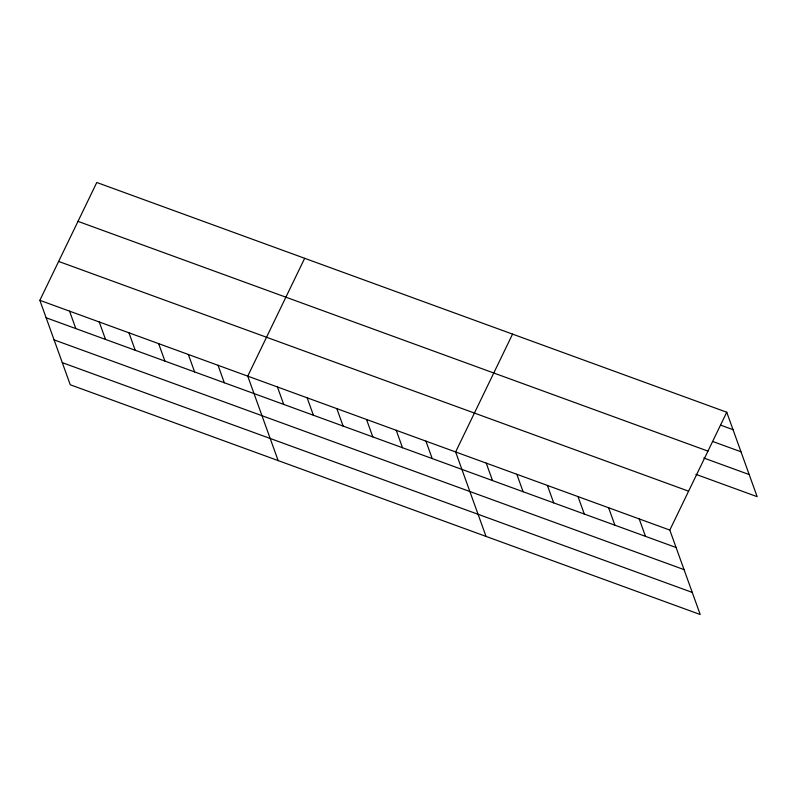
<?xml version="1.0" encoding="UTF-8"?>
<svg xmlns="http://www.w3.org/2000/svg" width="797" height="797" viewBox="0 0 797 797"><rect width="100%" height="100%" fill="white"/><g stroke="black" fill="none" stroke-linecap="round" stroke-linejoin="round"><path stroke-width="1.2" d="M726.744 412.228L669.809 530.075L700.214 614.517L70.256 384.772L39.85 300.32L96.786 182.483L726.744 412.228L757.15 496.68L695.95 474.354M304.673 258.298L247.737 376.144L278.143 460.586M512.561 334.112L455.625 451.959L486.031 536.411M720.558 425.12L733.021 429.663M712.657 441.448L740.981 451.779M77.996 221.367L707.955 451.112M703.861 458.036L749.19 474.564M58.639 261.436L688.598 491.181M39.85 300.32L669.809 530.075M46.126 317.764L676.095 547.509M54.086 339.871L684.055 569.626M62.296 362.655L692.254 592.41M639.214 518.917L645.49 536.351M608.619 507.749L614.895 525.193M578.014 496.591L584.301 514.035M547.419 485.433L553.696 502.867M516.825 474.275L523.101 491.709M486.22 463.117L492.506 480.551M425.927 441.13L432.203 458.564M396.229 430.29L402.505 447.735M366.53 419.461L372.807 436.905M336.832 408.632L343.108 426.066M307.134 397.803L313.41 415.237M277.436 386.973L283.712 404.408M218.039 365.305L224.316 382.749M188.341 354.476L194.617 371.91M158.643 343.646L164.919 361.081M128.945 332.817L135.221 350.252M99.246 321.988L105.523 339.422M69.548 311.149L75.825 328.593"/></g></svg>
